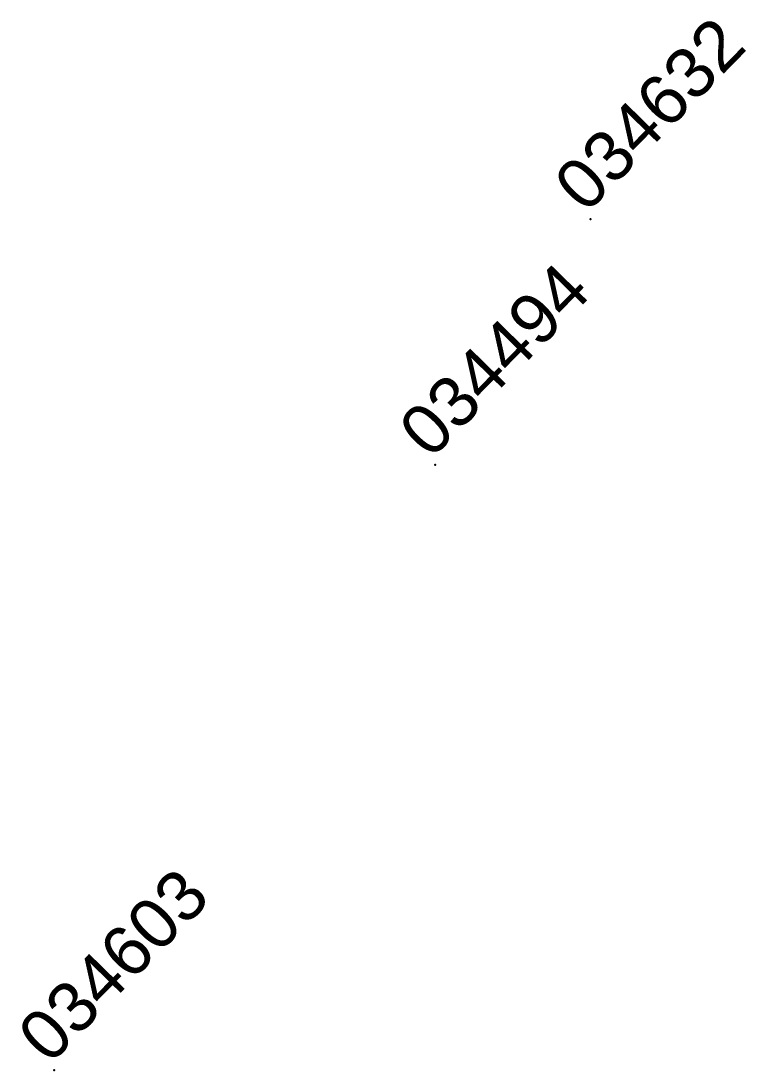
# Model space of a CAD drawing. Header units: millimetres. Extents: x 388988 to 390180, y 8701814 to 8703257.
# Drawn here: x 390167.91 to 390179.53, y 8703240.2 to 8703257.01 of the extents above; entities that cross this region are included whole.
import ezdxf

# ---------------------------------------------------------------- set-up
doc = ezdxf.new("R2010")
doc.units = ezdxf.units.MM
doc.styles.get("Standard").update_dxf_attribs({"font": 'arial.ttf'})

# ---------------------------------------------------------------- blocks, each defined once
blk = doc.blocks.new('Muestras')
blk.add_point((0, 0))
at = {"flags": 1}
for tag, p in [('Canal', (-0.35, 0.1)), ('Muestra', (0.5, 0.1)), ('Fecha', (1, 0.1)), ('Este', (1.5, 0.1)), ('Norte', (2.5, 0.1)), ('Cota', (3.5, 0.1)), ('Azimut', (4.5, 0.1)), ('Angulo', (5.5, 0.1)), ('Alt.Muestra', (6.5, 0.1)), ('A.Muestra', (7.5, 0.1)), ('A.Labor', (8.5, 0.1)), ('Cobre', (9.5, 0.1)), ('Plomo', (10.5, 0.1)), ('Zinc', (11.5, 0.1)), ('Plata', (12.5, 0.1)), ('Oro', (13.5, 0.1)), ('Fierro', (14.5, 0.1)), ('Arsenico', (15.5, 0.1)), ('Antimonio', (16.5, 0.1)), ('Bismuto', (17.5, 0.1)), ('Volframio', (18.5, 0.1)), ('Niquel', (19.5, 0.1)), ('Cobalto', (20.5, 0.1)), ('OxidoDePlomo', (21.5, 0.1)), ('OxidoDeZinc', (22.5, 0.1)), ('Insoluble', (23.5, 0.1))]:
    blk.add_attdef(tag, p, '', height=0.8, dxfattribs=at)
blk.add_attdef('ID', (0, 0.1), '', height=0.8)

msp = doc.modelspace()

# ---------------------------------------------------------------- block references
at = {"rotation": 45.63307303765198}
for p, values in [((390177.037, 8703253.839, 4628.591), {'ID': '034632'}), ((390174.547, 8703249.901, 4628.591), {'ID': '034494'}), ((390168.437, 8703240.199, 4628.592), {'ID': '034603'})]:
    msp.add_blockref('Muestras', p, dxfattribs=at).add_auto_attribs(values)

doc.saveas('drawing.dxf')
